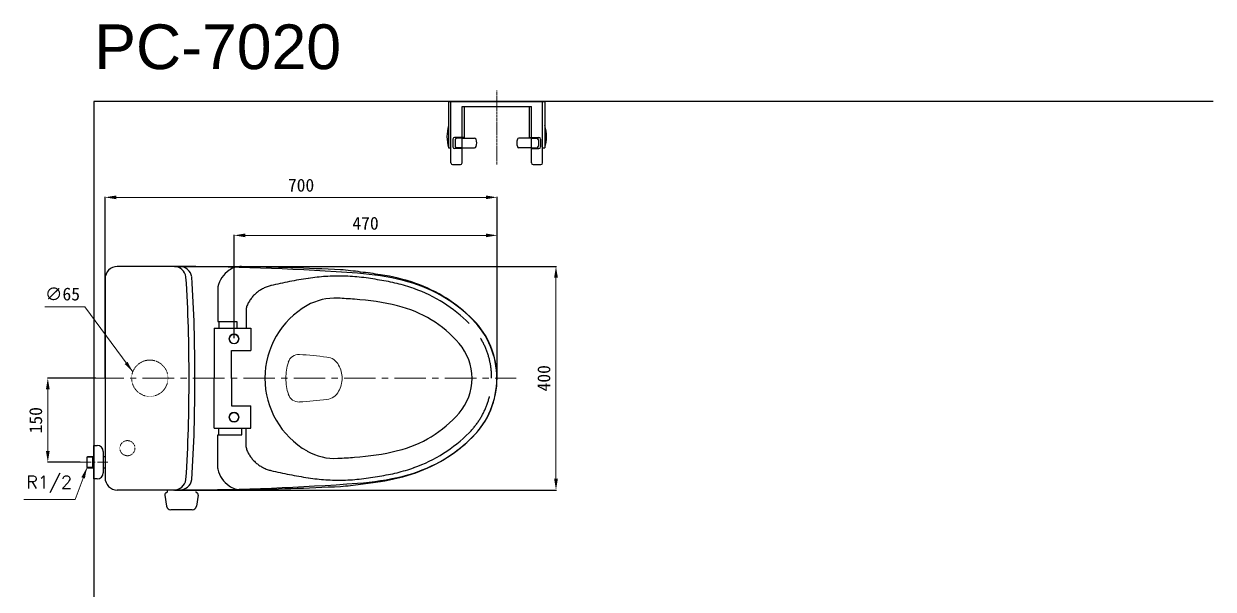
# Model space of a CAD drawing. Extents: x -292 to 8358, y -366 to 1940.
# Drawn here: x -205 to 1920, y 929 to 1940 of the extents above; entities that cross this region are included whole.
import ezdxf

# ---------------------------------------------------------------- set-up
doc = ezdxf.new("R2010")
doc.units = 0
doc.header["$LTSCALE"] = 3
doc.header["$MEASUREMENT"] = 0
doc.linetypes.add('CENTER', pattern=[2, 1.25, -0.25, 0.25, -0.25])
doc.linetypes.add('HIDDEN', pattern=[0.375, 0.25, -0.125])
doc.layers.get('0').update_dxf_attribs({"linetype": 'CONTINUOUS'})
doc.layers.get('DEFPOINTS').update_dxf_attribs({"linetype": 'CONTINUOUS'})
doc.layers.add('1', color=1, linetype='CENTER', lineweight=5)
doc.layers.add('3', color=3, linetype='CONTINUOUS', lineweight=15)
for name, color, linetype in [('4', 4, 'CONTINUOUS'), ('6', 6, 'CONTINUOUS'), ('FAUCET', 4, 'CONTINUOUS')]:
    doc.layers.add(name, color=color, linetype=linetype)
doc.styles.add('GHS', font='romans', dxfattribs={"bigfont": 'ghs'})
doc.dimstyles.get("Standard").update_dxf_attribs({"dimtxt": 0.18, "dimasz": 0.18, "dimexe": 0.18, "dimexo": 0.0625, "dimgap": 0.09, "dimtad": 0, "dimtih": 1, "dimtoh": 1, "dimdec": 4, "dimzin": 0, "dimdsep": 46, "dimtxsty": 'Standard', "dimcen": 0.09, "dimadec": 0, "dimazin": 0, "dimtfac": 1, "dimtdec": 4, "dimtofl": 0, "dimtmove": 0, "dimatfit": 3, "dimfxl": 0, "dimtolj": 1, "dimtzin": 0, "dimarcsym": 0})
doc.dimstyles.new('Standard$0', dxfattribs={"dimtxt": 0.18, "dimasz": 0.18, "dimexe": 0.18, "dimexo": 0.0625, "dimgap": 0.09, "dimtad": 0, "dimtih": 1, "dimtoh": 1, "dimdec": 4, "dimzin": 0, "dimdsep": 46, "dimtxsty": 'Standard', "dimcen": 0.09, "dimadec": 0, "dimazin": 0, "dimtfac": 1, "dimtdec": 4, "dimtofl": 0, "dimtmove": 0, "dimatfit": 3, "dimfxl": 0, "dimtolj": 1, "dimtzin": 0, "dimarcsym": 0})

# ---------------------------------------------------------------- blocks, each defined once
blk = doc.blocks.new('*D28')
at = {"color": 7, "lineweight": -2}
for p, q in [((-75.9, 1306.4), (-162.7, 1306.4)), ((-104.3, 1156.4), (-162.7, 1156.4))]:
    blk.add_line(p, q, dxfattribs=at)
at = {"color": 7, "linetype": 'Continuous', "lineweight": 0}
blk.add_line((-161.9, 1286.4), (-161.9, 1176.4), dxfattribs=at)
at = {"color": 7}
for points in [[(-165.2, 1286.4), (-158.5, 1286.4), (-161.9, 1306.4)], [(-165.2, 1176.4), (-158.5, 1176.4), (-161.9, 1156.4)]]:
    blk.add_solid(points, dxfattribs=at)
at = {"layer": 'DEFPOINTS', "color": 0}
for p in [(-74.9, 1306.4), (-161.9, 1156.4), (-103.3, 1156.4)]:
    blk.add_point(p, dxfattribs=at)
at = {"color": 7, "insert": (-183.4, 1231.4), "char_height": 23, "attachment_point": 5, "rotation": 90}
blk.add_mtext('\\A1;150', dxfattribs=at)
blk = doc.blocks.new('*D29')
at = {"color": 7, "lineweight": -2}
for p, q in [((-59.6, 1307.4), (-59.6, 1630.7)), ((640.8, 1307.4), (640.8, 1630.7))]:
    blk.add_line(p, q, dxfattribs=at)
at = {"color": 7, "linetype": 'Continuous', "lineweight": 0}
blk.add_line((-39.6, 1629.9), (620.8, 1629.9), dxfattribs=at)
at = {"color": 7}
for points in [[(-39.6, 1633.2), (-39.6, 1626.6), (-59.6, 1629.9)], [(620.8, 1633.2), (620.8, 1626.6), (640.8, 1629.9)]]:
    blk.add_solid(points, dxfattribs=at)
at = {"layer": 'DEFPOINTS', "color": 0}
for p in [(640.8, 1629.9), (-59.6, 1306.4), (640.8, 1306.4)]:
    blk.add_point(p, dxfattribs=at)
at = {"color": 7, "insert": (290.6, 1651.4), "char_height": 23, "attachment_point": 5}
blk.add_mtext('\\A1;700', dxfattribs=at)
blk = doc.blocks.new('*D30')
at = {"color": 7, "lineweight": -2}
for p, q in [((170.8, 1377.8), (170.8, 1562.7)), ((640.8, 1307.4), (640.8, 1562.7))]:
    blk.add_line(p, q, dxfattribs=at)
at = {"color": 7, "linetype": 'Continuous', "lineweight": 0}
blk.add_line((190.8, 1561.9), (620.8, 1561.9), dxfattribs=at)
at = {"color": 7}
for points in [[(190.8, 1565.2), (190.8, 1558.6), (170.8, 1561.9)], [(620.8, 1565.2), (620.8, 1558.6), (640.8, 1561.9)]]:
    blk.add_solid(points, dxfattribs=at)
at = {"layer": 'DEFPOINTS', "color": 0}
for p in [(640.8, 1561.9), (170.8, 1376.8), (640.8, 1306.4)]:
    blk.add_point(p, dxfattribs=at)
at = {"color": 7, "insert": (405.8, 1583.4), "char_height": 23, "attachment_point": 5}
blk.add_mtext('\\A1;470', dxfattribs=at)
blk = doc.blocks.new('*D31')
at = {"color": 7, "lineweight": -2}
for p, q in [((64.3, 1506.2), (746.8, 1506.2)), ((64.3, 1106.6), (746.8, 1106.6))]:
    blk.add_line(p, q, dxfattribs=at)
at = {"color": 7, "linetype": 'Continuous', "lineweight": 0}
blk.add_line((746, 1486.2), (746, 1126.6), dxfattribs=at)
at = {"color": 7}
for points in [[(742.7, 1486.2), (749.4, 1486.2), (746, 1506.2)], [(742.7, 1126.6), (749.4, 1126.6), (746, 1106.6)]]:
    blk.add_solid(points, dxfattribs=at)
at = {"layer": 'DEFPOINTS', "color": 0}
for p in [(63.3, 1506.2), (63.3, 1106.6), (746, 1106.6)]:
    blk.add_point(p, dxfattribs=at)
at = {"color": 7, "insert": (724.5, 1306.4), "char_height": 23, "attachment_point": 5, "rotation": 90}
blk.add_mtext('\\A1;400', dxfattribs=at)

msp = doc.modelspace()

# ---------------------------------------------------------------- linework, layer by layer
at = {"color": 7}
for p, q in [((83.3, 1506.2), (-37.7, 1506.2)), ((-59.6, 1484.2), (-59.6, 1128.6)), ((141.6, 1468.1), (141.6, 1408)), ((143.4, 1408), (143.4, 1396.1)), ((135.6, 1396.1), (135.6, 1306.7)), ((135.6, 1217.3), (135.6, 1306.7)), ((143.4, 1204.8), (143.4, 1216.7)), ((141.6, 1145.3), (141.6, 1205.4)), ((83.3, 1106.6), (-37.7, 1106.6))]:
    msp.add_line(p, q, dxfattribs=at)
at = {"color": 7, "linetype": 'HIDDEN', "ltscale": 100}
for p, q in [((192.7, 1430.2), (192.7, 1396.1)), ((141.6, 1408), (175.8, 1408)), ((175.8, 1408), (175.8, 1396.1)), ((135.6, 1396.1), (201.1, 1396.1)), ((201.1, 1396.1), (201.1, 1356.1)), ((166.4, 1306.7), (166.4, 1356.1)), ((166.4, 1356.1), (201.1, 1356.1)), ((166.4, 1306.7), (166.4, 1257.3)), ((166.4, 1257.3), (201.1, 1257.3)), ((201.1, 1217.3), (201.1, 1257.3)), ((135.6, 1217.3), (201.1, 1217.3)), ((184.9, 1205.4), (184.9, 1217.3)), ((192.7, 1183.2), (192.7, 1217.3)), ((141.6, 1205.4), (184.9, 1205.4))]:
    msp.add_line(p, q, dxfattribs=at)
at = {"color": 7}
for centre, radius, start, end in [((49, -3313.6), 4819.9, 85.9231, 89.593), ((190.7, 1458.2), 50.2, 124.5416, 166.5894), ((183.3, 1468.8), 37.3, 89.2282, 124.5416), ((122.2, -3073.4), 4579.9, 87.009, 89.2282), ((321, 975.9), 526, 81.691, 85.6299), ((353.2, 990.9), 504.7, 76.2868, 85.6283), ((344.9, 988.3), 510.6, 80.1453, 84.1371), ((385.8, 1164.6), 330.1, 70.5731, 81.9071), ((149.1, 1468.1), 7.46, 166.5894, 180), ((410.3, 1224.8), 264, 45.0643, 76.2868), ((405.5, 1220.5), 270.8, 44.7933, 70.5731), ((350.9, 1349.7), 99.9, 86.7467, 119.7556), ((189.1, -1497.7), 2952, 86.1734, 86.7467), ((355.7, 993.7), 455, 76.3435, 86.1734), ((375.7, 1306.4), 149.8, 119.7556, 180), ((413.5, 1231.5), 210.3, 40.7057, 76.3435), ((491.7, 1306.4), 148.7, 0, 45.0643), ((492.4, 1306.8), 148.4, 359.9742, 44.7933), ((500.6, 1306.4), 95.4, 0, 40.7057), ((375.7, 1306.4), 149.8, 180, 240.2444), ((500.6, 1306.4), 95.4, 319.2943, 0), ((491.7, 1306.4), 148.7, 314.9357, 0), ((492.4, 1306.7), 148.4, 315.2067, 0.0258), ((413.5, 1381.3), 210.3, 283.6565, 319.2943), ((410.3, 1388), 264, 283.7132, 314.9357), ((405.5, 1392.9), 270.8, 289.4269, 315.2067), ((350.9, 1263), 99.9, 240.2444, 273.2533), ((355.7, 1619.1), 455, 273.8266, 283.6565), ((189.1, 4110.5), 2952, 273.2533, 273.8266), ((149.1, 1145.3), 7.46, 180, 193.4106), ((190.7, 1155.3), 50.2, 193.4106, 235.4584), ((353.2, 1621.8), 504.7, 274.3717, 283.7132), ((385.8, 1448.8), 330.1, 278.0929, 289.4269), ((49, 5926.4), 4819.9, 270.407, 274.0769), ((183.3, 1144.6), 37.3, 235.4584, 270.7718), ((122.2, 5686.8), 4579.9, 270.7718, 272.991), ((321, 1637.6), 526, 274.3701, 278.309), ((344.9, 1625), 510.6, 275.8629, 279.8547)]:
    msp.add_arc(centre, radius, start, end, dxfattribs=at)
at = {"color": 7, "linetype": 'HIDDEN', "ltscale": 100}
for centre, radius, start, end in [((358.5, 1129.1), 360.1, 88.7906, 98.7743), ((354.5, 1092.9), 396.4, 78.8876, 88.3326), ((251, 1411.6), 62.1, 103.1219, 156.7505), ((440.1, 600.2), 895.3, 98.7743, 103.1219), ((385.8, 1164.6), 320.4, 70.5731, 81.9071), ((492.4, 1306.8), 138.7, 359.9724, 44.7933), ((492.4, 1306.7), 138.7, 315.2067, 0.0276), ((251, 1201.9), 62.1, 203.2495, 256.8781), ((440.1, 2013.3), 895.3, 256.8781, 261.2257), ((358.5, 1484.3), 360.1, 261.2257, 271.2094), ((354.5, 1520.5), 396.4, 271.6674, 281.1124), ((385.8, 1448.8), 320.4, 278.0929, 289.4269)]:
    msp.add_arc(centre, radius, start, end, dxfattribs=at)
at = {"color": 7, "ltscale": 100}
for centre, start, end in [((405.5, 1220.5), 44.7933, 70.5731), ((405.5, 1392.9), 289.4269, 315.2067)]:
    msp.add_arc(centre, 261.1, start, end, dxfattribs=at)
at = {"color": 7, "linetype": 'HIDDEN', "ltscale": 200}
for centre, start, end in [((207.6, 1430.2), 156.7505, 180), ((207.6, 1183.2), 180, 203.2495)]:
    msp.add_arc(centre, 14.9, start, end, dxfattribs=at)
at = {"color": 7}
for centre, major_axis, ratio, start_param, end_param in [((-37.7, 1484.2), (0, -22), 0.99546, 3.141593, 4.712389), ((63.3, 1484.2), (0, -22), 0.99546, 1.720217, 3.141593), ((73.7, 1484.2), (0, -22), 0.99546, 1.720217, 3.141593), ((-2123.8, 1330.7), (-74.6, 2371.2), 0.933276, 4.67278, 4.749164), ((-2113.4, 1330.7), (-74.6, 2371.2), 0.933276, 4.67278, 4.749164), ((-2123.8, 1282.1), (74.6, 2371.2), 0.933276, 4.675554, 4.751998), ((-2113.4, 1282.1), (74.6, 2371.2), 0.933276, 4.675554, 4.751998), ((-37.7, 1128.6), (0, -22), 0.99546, -1.570796, 0), ((63.3, 1128.6), (0, -22), 0.99546, 0, 1.414949), ((73.7, 1128.6), (0, -22), 0.99546, 0, 1.414949)]:
    msp.add_ellipse(centre, major_axis=major_axis, ratio=ratio, start_param=start_param, end_param=end_param, dxfattribs=at)
at = {"layer": '1', "color": 7}
msp.add_line((640.2, 1688.4), (640.2, 1821.1), dxfattribs=at)
at = {"layer": '1', "color": 7, "ltscale": 5}
msp.add_line((-103.3, 1156.4), (-52.5, 1156.4), dxfattribs=at)
at = {"layer": '1', "color": 7, "linetype": 'ByBlock'}
msp.add_arc((382.6, 1298.6), 200, 81.2735, 81.2739, dxfattribs=at)
at = {"layer": '3', "color": 7, "linetype": 'CENTER', "lineweight": 0, "ltscale": 15}
msp.add_line((-82.5, 1306.4), (674.8, 1306.4), dxfattribs=at)
at = {"layer": '3', "color": 7}
for centre in [(170.8, 1376.8), (170.8, 1236.8)]:
    msp.add_circle(centre, 9, dxfattribs=at)
at = {"layer": '3', "color": 7, "linetype": 'Continuous', "lineweight": 0}
for centre in [(170.8, 1376.8), (170.8, 1236.8)]:
    msp.add_circle(centre, 8, dxfattribs=at)
at = {"layer": '3', "color": 7, "linetype": 'HIDDEN', "lineweight": 0, "ltscale": 0.1}
for centre, radius in [((20.4, 1306.4), 32.5), ((-19.6, 1181.4), 13.5)]:
    msp.add_circle(centre, radius, dxfattribs=at)
at = {"layer": '3', "color": 7, "linetype": 'Continuous', "lineweight": 0}
for centre, radius, start, end in [((286.8, 1328.9), 20, 87.2515, 162.1812), ((263.6, 845.9), 503.5, 81.6678, 87.2515), ((334.9, 1319.2), 25, 24.7163, 85.9531), ((356.9, 1306.4), 93.5, 162.1812, 179.9911), ((318.3, 1306.3), 45.7, 0.0984, 30.7175), ((356.9, 1306.4), 93.5, 180.0089, 197.8188), ((318.3, 1306.5), 45.7, 329.2825, 359.9016), ((286.8, 1283.9), 20, 197.8188, 272.7485), ((334.9, 1293.6), 25, 274.0469, 335.2837), ((263.6, 1766.9), 503.5, 272.7485, 278.3322)]:
    msp.add_arc(centre, radius, start, end, dxfattribs=at)
at = {"layer": '3', "color": 7, "linetype": 'ByBlock'}
msp.add_open_spline([(264.8, 1305.3), (264.8, 1305.4), (264.8, 1305.4), (264.8, 1305.4)], degree=3, dxfattribs=at)
at = {"layer": '4', "color": 7}
for p, q in [((554.2, 1801.4), (726.2, 1801.4)), ((554.2, 1801.4), (554.2, 1718.4)), ((558.2, 1691.4), (558.2, 1801.4)), ((578.2, 1691.4), (578.2, 1792.1)), ((578.2, 1792.1), (702.2, 1792.1)), ((582, 1792.1), (582, 1737.1)), ((698.4, 1792.1), (698.4, 1737.1)), ((702.2, 1691.4), (702.2, 1792.1)), ((722.2, 1691.4), (722.2, 1801.4)), ((726.2, 1801.4), (726.2, 1718.4)), ((561.8, 1734.1), (561.8, 1720.1)), ((578.2, 1737.1), (564.8, 1737.1)), ((565.8, 1732.6), (565.8, 1721.6)), ((578.2, 1735.6), (568.8, 1735.6)), ((582, 1737.1), (578.2, 1737.1)), ((578.2, 1735.6), (600.7, 1735.6)), ((702.2, 1735.6), (679.8, 1735.6)), ((698.4, 1737.1), (702.2, 1737.1)), ((702.2, 1737.1), (715.6, 1737.1)), ((702.2, 1735.6), (711.6, 1735.6)), ((714.6, 1732.6), (714.6, 1721.6)), ((718.6, 1734.1), (718.6, 1720.1)), ((554.2, 1718.4), (558.2, 1718.4)), ((578.2, 1717.1), (564.8, 1717.1)), ((578.2, 1718.6), (568.8, 1718.6)), ((578.2, 1718.6), (600.7, 1718.6)), ((702.2, 1718.6), (679.8, 1718.6)), ((702.2, 1718.6), (711.6, 1718.6)), ((702.2, 1717.1), (715.6, 1717.1)), ((722.2, 1718.4), (726.2, 1718.4)), ((561.2, 1688.4), (575.2, 1688.4)), ((705.2, 1688.4), (719.2, 1688.4)), ((-79.8, 1126.4), (-79.8, 1186.4)), ((-79.8, 1186.4), (-73.8, 1186.4)), ((-62.8, 1175.4), (-62.8, 1137.4)), ((-91.8, 1165.6), (-90.8, 1166.6)), ((-91.8, 1147.1), (-91.8, 1165.6)), ((-81.3, 1165.6), (-91.8, 1165.6)), ((-90.8, 1166.6), (-79.8, 1166.6)), ((-81.3, 1146.1), (-81.3, 1166.6)), ((-81.3, 1165.6), (-80.3, 1166.6)), ((-80.9, 1166), (-80.9, 1146.8)), ((-62.8, 1166.6), (-59.6, 1166.6)), ((-81.3, 1147.1), (-91.8, 1147.1)), ((-90.8, 1146.1), (-91.8, 1147.1)), ((-90.8, 1146.1), (-79.8, 1146.1)), ((-80.3, 1146.1), (-81.3, 1147.1)), ((-73.8, 1126.4), (-79.8, 1126.4)), ((-62.8, 1146.1), (-59.6, 1146.1))]:
    msp.add_line(p, q, dxfattribs=at)
for centre, radius, start, end in [((619.4, 1738.4), 68.2, 162.9409, 197.0591), ((661, 1738.4), 68.2, 342.9409, 17.0591), ((564.8, 1734.1), 3, 90, 180), ((568.8, 1732.6), 3, 90, 180), ((568.8, 1721.6), 3, 180, 270), ((600.7, 1732.6), 3, 20.743, 90), ((586.1, 1727.1), 18.5, 339.257, 20.743), ((694.3, 1727.1), 18.5, 159.257, 200.743), ((679.8, 1732.6), 3, 90, 159.257), ((711.6, 1732.6), 3, 0, 90), ((711.6, 1721.6), 3, 270, 0), ((715.6, 1734.1), 3, 0, 90), ((564.8, 1720.1), 3, 180, 270), ((600.7, 1721.6), 3, 270, 339.257), ((679.8, 1721.6), 3, 200.743, 270), ((715.6, 1720.1), 3, 270, 0), ((561.2, 1691.4), 3, 180, 270), ((575.2, 1691.4), 3, 270, 0), ((705.2, 1691.4), 3, 180, 270), ((719.2, 1691.4), 3, 270, 0), ((-73.8, 1175.4), 11, 0, 90), ((-73.8, 1137.4), 11, 270, 0)]:
    msp.add_arc(centre, radius, start, end, dxfattribs=at)
at = {"layer": '6', "color": 7}
for p, q in [((1920.2, 1801.4), (-79.8, 1801.4)), ((-79.8, 1801.4), (-79.8, -103.6))]:
    msp.add_line(p, q, dxfattribs=at)
at = {"layer": 'FAUCET', "color": 7}
for p, q in [((51.3, 1106.6), (51.3, 1101.9)), ((47, 1097.4), (50.3, 1077.6)), ((102.6, 1104.1), (102.6, 1101.9)), ((107, 1097.4), (103.7, 1077.6)), ((96.1, 1071.1), (57.9, 1071.1))]:
    msp.add_line(p, q, dxfattribs=at)
for centre, radius, start, end in [((50.8, 1098), 3.84, 90, 189.4623), ((103.2, 1098), 3.84, 350.5377, 90), ((57.9, 1078.8), 7.69, 189.4623, 270), ((96.1, 1078.8), 7.69, 270, 350.5377)]:
    msp.add_arc(centre, radius, start, end, dxfattribs=at)

# ---------------------------------------------------------------- texts
at = {"color": 7, "insert": (-78.9, 1939.1), "char_height": 80, "width": 460, "attachment_point": 1, "style": 'GHS'}
msp.add_mtext('{\\fArial|b0|i0|c0|p34;PC-7020}', dxfattribs=at)
at = {"color": 7, "linetype": 'Continuous', "lineweight": 0, "insert": (-135.7, 1456.9), "char_height": 23, "attachment_point": 5}
msp.add_mtext('\\A1;∅65', dxfattribs=at)
at = {"color": 7, "linetype": 'Continuous', "lineweight": 5, "insert": (-200.4, 1132.1), "char_height": 23, "attachment_point": 1, "style": 'GHS'}
msp.add_mtext_dynamic_manual_height_columns('R1/2', width=65.724, gutter_width=20, heights=[0], dxfattribs=at)

# ---------------------------------------------------------------- dimensions: what is measured, and where the dimension line sits
at = {"color": 7}
for base, p1, picture, middle in [((640.8, 1629.9), (-59.6, 1306.4), '*D29', (290.6, 1651.4)), ((640.8, 1561.9), (170.8, 1376.8), '*D30', (405.8, 1583.4))]:
    dim = msp.add_linear_dim(base=base, p1=p1, p2=(640.8, 1306.4), dimstyle='Standard$0', override={"dimtxt": 23, "dimasz": 20, "dimexe": 0.8, "dimexo": 1, "dimgap": 10, "dimtad": 1, "dimtih": 0, "dimtoh": 0, "dimdec": 0, "dimzin": 8, "dimclrd": 7, "dimclre": 7, "dimclrt": 7, "dimazin": 2, "dimtdec": 0, "dimtix": 1, "dimtofl": 1, "dimlwd": 0, "dimarcsym": 1}, dxfattribs=at)
    dim.commit()
    dim.dimension.update_dxf_attribs({"geometry": picture, "text_midpoint": middle})
dim = msp.add_linear_dim(base=(746, 1106.6), p1=(63.3, 1506.2), p2=(63.3, 1106.6), angle=90, dimstyle='Standard$0', override={"dimtxt": 23, "dimasz": 20, "dimexe": 0.8, "dimexo": 1, "dimgap": 10, "dimtad": 1, "dimtih": 0, "dimtoh": 0, "dimdec": 0, "dimzin": 8, "dimclrd": 7, "dimclre": 7, "dimclrt": 7, "dimazin": 2, "dimtdec": 0, "dimtix": 1, "dimtofl": 1, "dimlwd": 0, "dimarcsym": 1}, dxfattribs=at)
dim.commit()
dim.dimension.update_dxf_attribs({"geometry": '*D31', "text_midpoint": (724.5, 1306.4)})
dim = msp.add_linear_dim(base=(-161.9, 1156.4), p1=(-74.9, 1306.4), p2=(-103.3, 1156.4), angle=90, dimstyle='Standard$0', override={"dimtxt": 23, "dimasz": 20, "dimexe": 0.8, "dimexo": 1, "dimgap": 10, "dimtad": 1, "dimtih": 0, "dimtoh": 0, "dimdec": 0, "dimzin": 8, "dimclrd": 7, "dimclre": 7, "dimclrt": 7, "dimazin": 2, "dimtdec": 0, "dimtix": 1, "dimtofl": 1, "dimlwd": 0, "dimarcsym": 1}, dxfattribs=at)
dim.commit()
dim.dimension.update_dxf_attribs({"geometry": '*D28', "text_midpoint": (-161.9, 1231.4), "dimtype": 160})

# ---------------------------------------------------------------- leaders
for points in [[(-10.1, 1317.8), (-95.9, 1434), (-167, 1434)], [(-91.8, 1147.1), (-113.2, 1089.7), (-204.8, 1089.7)]]:
    msp.add_leader(points, dimstyle='Standard', override={"dimtxt": 23, "dimasz": 20, "dimexe": 0.8, "dimexo": 1, "dimgap": 10, "dimtad": 1, "dimtih": 0, "dimtoh": 0, "dimdec": 0, "dimzin": 8, "dimclrd": 7, "dimclre": 7, "dimclrt": 7, "dimazin": 2, "dimtdec": 0, "dimtix": 1, "dimtofl": 1, "dimlwd": 0, "dimarcsym": 1}, dxfattribs=at)

doc.saveas('drawing.dxf')
